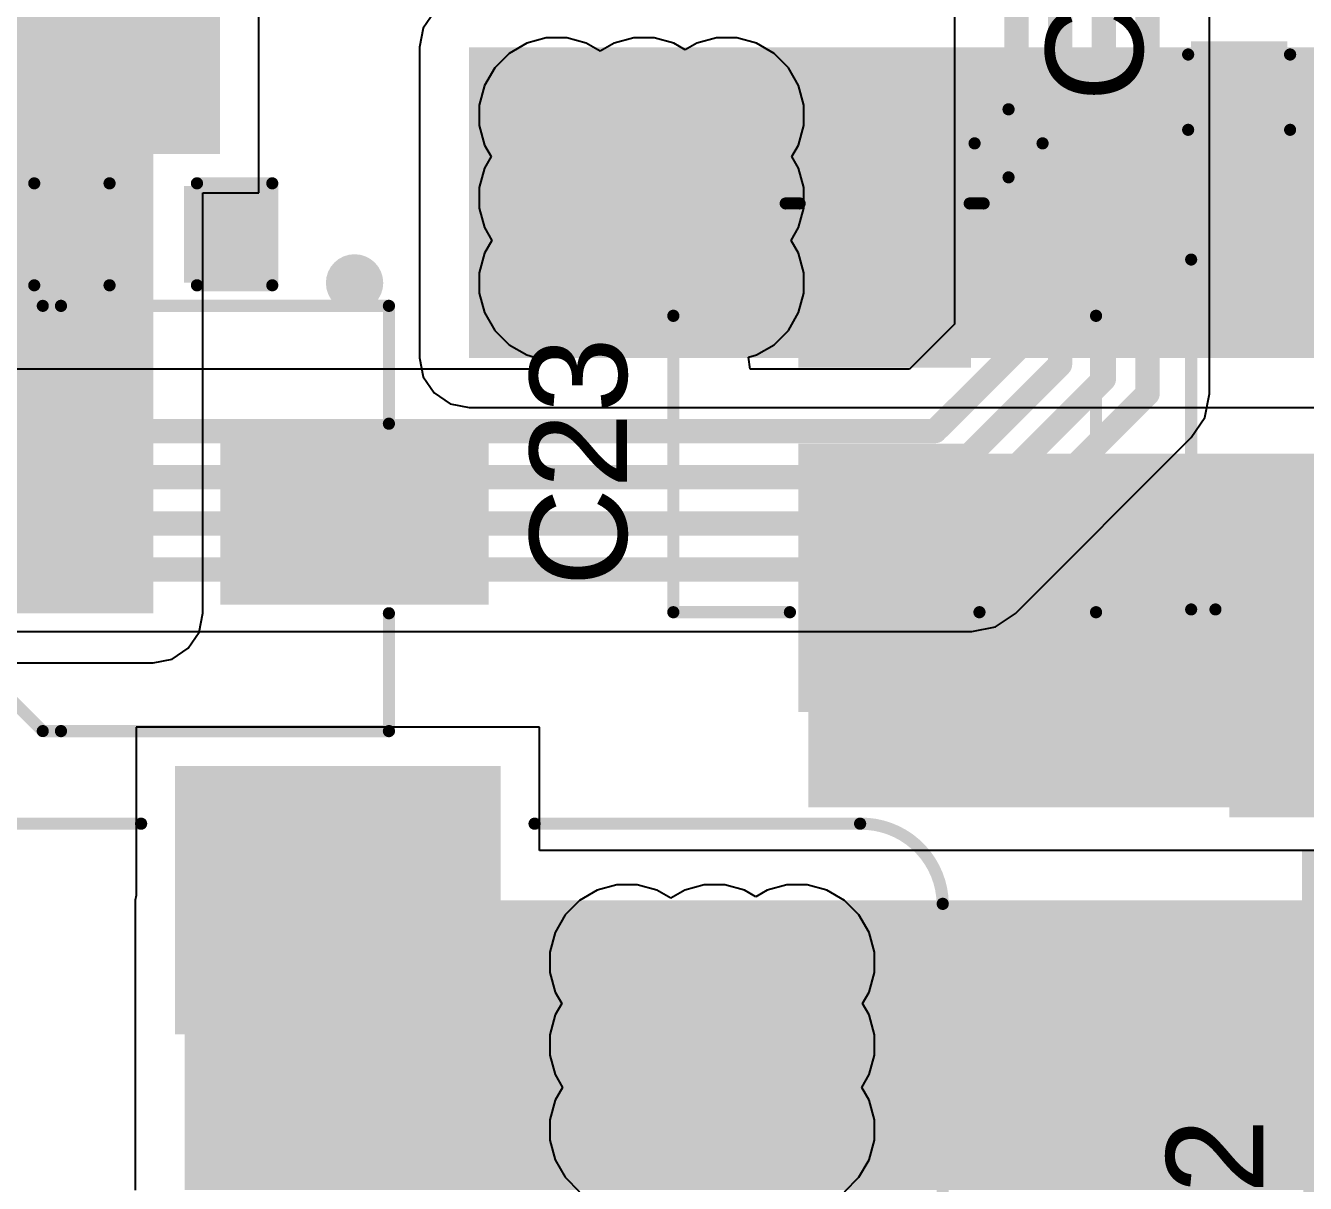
# Model space of a CAD drawing. Header units: millimetres. Extents: x -3 to 5437, y -3 to 5435.
# Drawn here: x 85.41 to 98.79, y 38.62 to 50.72 of the extents above; entities that cross this region are included whole.
import ezdxf

# ---------------------------------------------------------------- set-up
doc = ezdxf.new("R2010")
doc.units = ezdxf.units.MM
for name, color, linetype in [('BottomLayer', 5, 'Continuous'), ('BottomSolder', 6, 'Continuous'), ('TopLayer', 1, 'Continuous'), ('TopOverlay', 2, 'Continuous'), ('TopPaste', 8, 'Continuous'), ('TopSolder', 216, 'Continuous'), ('ViaHoleLayer', 16, 'Continuous')]:
    doc.layers.add(name, color=color, linetype=linetype)
doc.styles.add('Arial', font='', dxfattribs={"height": 0.2})
doc.styles.get('Arial').set_extended_font_data('Arial')

# ---------------------------------------------------------------- blocks, each defined once
blk = doc.blocks.new('SOT__223_3')
at = {"layer": 'TopLayer'}
for points in [[(-1.9, 4.05), (1.9, 4.05), (1.9, 2.05), (-1.9, 2.05)], [(-3.05, -2.05), (-1.55, -2.05), (-1.55, -4.05), (-3.05, -4.05)], [(-0.75, -2.05), (0.75, -2.05), (0.75, -4.05), (-0.75, -4.05)], [(1.55, -2.05), (3.05, -2.05), (3.05, -4.05), (1.55, -4.05)]]:
    blk.add_hatch(color=1, dxfattribs=at).paths.add_polyline_path(points)
at = {"layer": 'TopPaste'}
for points in [[(-1.9, 4.05), (1.9, 4.05), (1.9, 2.05), (-1.9, 2.05)], [(-3.05, -2.05), (-1.55, -2.05), (-1.55, -4.05), (-3.05, -4.05)], [(-0.75, -2.05), (0.75, -2.05), (0.75, -4.05), (-0.75, -4.05)], [(1.55, -2.05), (3.05, -2.05), (3.05, -4.05), (1.55, -4.05)]]:
    blk.add_hatch(color=8, dxfattribs=at).paths.add_polyline_path(points)
at = {"layer": 'TopSolder'}
for points in [[(-2.002, 4.152), (2.002, 4.152), (2.002, 1.948), (-2.002, 1.948)], [(-3.152, -1.948), (-1.448, -1.948), (-1.448, -4.152), (-3.152, -4.152)], [(-0.852, -1.948), (0.852, -1.948), (0.852, -4.152), (-0.852, -4.152)], [(1.448, -1.948), (3.152, -1.948), (3.152, -4.152), (1.448, -4.152)]]:
    blk.add_hatch(color=216, dxfattribs=at).paths.add_polyline_path(points)
at = {"layer": 'TopOverlay'}
for points, const_width in [([(3.302, 1.803), (-3.302, 1.803)], 0.127), ([(-3.302, 1.803), (-3.302, -1.829)], 0.127), ([(3.302, 1.803), (3.302, -1.829)], 0.127), ([(3.302, -1.829), (-3.302, -1.829)], 0.127), ([(-3.226, -3.073), (-3.353, -2.946)], 0.2), ([(-3.353, -2.946), (-3.353, -3.2)], 0.2), ([(-3.226, -3.073), (-3.353, -3.2)], 0.2)]:
    blk.add_lwpolyline(points, dxfattribs=dict(at, const_width=const_width))
for points, const_width in [([(-3.334, 1.803, 1), (-3.27, 1.803, 1)], 0.0635), ([(-3.334, 1.803, 1), (-3.27, 1.803, 1)], 0.0635), ([(3.27, 1.803, 1), (3.334, 1.803, 1)], 0.0635), ([(3.27, 1.803, 1), (3.334, 1.803, 1)], 0.0635), ([(-3.334, -1.829, 1), (-3.27, -1.829, 1)], 0.0635), ([(-3.334, -1.829, 1), (-3.27, -1.829, 1)], 0.0635), ([(3.27, -1.829, 1), (3.334, -1.829, 1)], 0.0635), ([(3.27, -1.829, 1), (3.334, -1.829, 1)], 0.0635), ([(-3.403, -2.946, 1), (-3.303, -2.946, 1)], 0.1), ([(-3.403, -2.946, 1), (-3.303, -2.946, 1)], 0.1), ([(-3.276, -3.073, 1), (-3.176, -3.073, 1)], 0.1), ([(-3.276, -3.073, 1), (-3.176, -3.073, 1)], 0.1), ([(-3.403, -3.2, 1), (-3.303, -3.2, 1)], 0.1), ([(-3.403, -3.2, 1), (-3.303, -3.2, 1)], 0.1)]:
    blk.add_lwpolyline(points, format="xyb", close=True, dxfattribs=dict(at, const_width=const_width))
blk = doc.blocks.new('C___0603_7')
at = {"layer": 'TopLayer'}
for points in [[(-0.381, 0.445), (-0.381, -0.445), (-1.143, -0.445), (-1.143, 0.445)], [(1.143, 0.445), (1.143, -0.445), (0.381, -0.445), (0.381, 0.445)]]:
    blk.add_hatch(color=1, dxfattribs=at).paths.add_polyline_path(points)
at = {"layer": 'TopPaste'}
for points in [[(-0.381, 0.445), (-0.381, -0.445), (-1.143, -0.445), (-1.143, 0.445)], [(1.143, 0.445), (1.143, -0.445), (0.381, -0.445), (0.381, 0.445)]]:
    blk.add_hatch(color=8, dxfattribs=at).paths.add_polyline_path(points)
at = {"layer": 'TopSolder'}
for points in [[(-0.321, 0.504), (-0.321, -0.504), (-1.203, -0.504), (-1.203, 0.504)], [(1.203, 0.504), (1.203, -0.504), (0.321, -0.504), (0.321, 0.504)]]:
    blk.add_hatch(color=216, dxfattribs=at).paths.add_polyline_path(points)
at = {"layer": 'TopOverlay', "const_width": 0.127}
for points in [[(-1.245, 0.533), (-1.245, -0.533)], [(-0.457, 0.533), (-1.245, 0.533)], [(1.245, 0.533), (0.457, 0.533)], [(1.245, 0.533), (1.245, -0.533)], [(-0.457, -0.533), (-1.245, -0.533)], [(1.245, -0.533), (0.457, -0.533)]]:
    blk.add_lwpolyline(points, dxfattribs=at)
at = {"layer": 'TopOverlay', "const_width": 0.0635}
for points in [[(-1.276, 0.533, 1), (-1.213, 0.533, 1)], [(-1.276, 0.533, 1), (-1.213, 0.533, 1)], [(-0.489, 0.533, 1), (-0.425, 0.533, 1)], [(0.425, 0.533, 1), (0.489, 0.533, 1)], [(1.213, 0.533, 1), (1.276, 0.533, 1)], [(1.213, 0.533, 1), (1.276, 0.533, 1)], [(-1.276, -0.533, 1), (-1.213, -0.533, 1)], [(-1.276, -0.533, 1), (-1.213, -0.533, 1)], [(-0.489, -0.533, 1), (-0.425, -0.533, 1)], [(0.425, -0.533, 1), (0.489, -0.533, 1)], [(1.213, -0.533, 1), (1.276, -0.533, 1)], [(1.213, -0.533, 1), (1.276, -0.533, 1)]]:
    blk.add_lwpolyline(points, format="xyb", close=True, dxfattribs=at)
blk = doc.blocks.new('RVT1E100M0405__8')
at = {"layer": 'TopLayer'}
for points in [[(-3.1, 0.8), (-0.5, 0.8), (-0.5, -0.8), (-3.1, -0.8)], [(0.5, 0.8), (3.1, 0.8), (3.1, -0.8), (0.5, -0.8)]]:
    blk.add_hatch(color=1, dxfattribs=at).paths.add_polyline_path(points)
at = {"layer": 'TopPaste'}
for points in [[(-3.1, 0.8), (-0.5, 0.8), (-0.5, -0.8), (-3.1, -0.8)], [(0.5, 0.8), (3.1, 0.8), (3.1, -0.8), (0.5, -0.8)]]:
    blk.add_hatch(color=8, dxfattribs=at).paths.add_polyline_path(points)
at = {"layer": 'TopSolder'}
for points in [[(-3.202, 0.902), (-0.398, 0.902), (-0.398, -0.902), (-3.202, -0.902)], [(0.398, 0.902), (3.202, 0.902), (3.202, -0.902), (0.398, -0.902)]]:
    blk.add_hatch(color=216, dxfattribs=at).paths.add_polyline_path(points)
at = {"layer": 'TopOverlay', "const_width": 0.127}
for points in [[(-2.159, 1.524), (-1.46, 2.223)], [(-1.46, 2.223), (-1.27, 2.223)], [(-1.27, 2.223), (2.159, 2.223)], [(2.159, 0.991), (2.159, 2.223)], [(-2.743, 0.94), (-2.743, 1.651)], [(-2.159, 1.524), (-2.159, 0.965)], [(-3.099, 1.295), (-2.388, 1.295)], [(-2.159, -1.524), (-2.159, -0.965)], [(2.159, -2.223), (2.159, -0.991)], [(-2.159, -1.524), (-1.46, -2.223)], [(-1.46, -2.223), (-1.27, -2.223)], [(-1.27, -2.223), (2.159, -2.223)]]:
    blk.add_lwpolyline(points, dxfattribs=at)
at = {"layer": 'TopOverlay', "const_width": 0.0635}
for points in [[(-1.492, 2.223, 1), (-1.429, 2.223, 1)], [(-1.492, 2.223, 1), (-1.429, 2.223, 1)], [(-1.302, 2.223, 1), (-1.238, 2.223, 1)], [(-1.302, 2.223, 1), (-1.238, 2.223, 1)], [(2.127, 2.223, 1), (2.191, 2.223, 1)], [(2.127, 2.223, 1), (2.191, 2.223, 1)], [(-2.775, 1.651, 1), (-2.711, 1.651, 1)], [(-2.191, 1.524, 1), (-2.127, 1.524, 1)], [(-2.191, 1.524, 1), (-2.127, 1.524, 1)], [(-3.131, 1.295, 1), (-3.067, 1.295, 1)], [(-2.419, 1.295, 1), (-2.356, 1.295, 1)], [(-2.775, 0.94, 1), (-2.711, 0.94, 1)], [(-2.191, 0.965, 1), (-2.127, 0.965, 1)], [(2.127, 0.991, 1), (2.191, 0.991, 1)], [(-2.191, -0.965, 1), (-2.127, -0.965, 1)], [(2.127, -0.991, 1), (2.191, -0.991, 1)], [(-2.191, -1.524, 1), (-2.127, -1.524, 1)], [(-2.191, -1.524, 1), (-2.127, -1.524, 1)], [(-1.492, -2.223, 1), (-1.429, -2.223, 1)], [(-1.492, -2.223, 1), (-1.429, -2.223, 1)], [(-1.302, -2.223, 1), (-1.238, -2.223, 1)], [(-1.302, -2.223, 1), (-1.238, -2.223, 1)], [(2.127, -2.223, 1), (2.191, -2.223, 1)], [(2.127, -2.223, 1), (2.191, -2.223, 1)]]:
    blk.add_lwpolyline(points, format="xyb", close=True, dxfattribs=at)
blk = doc.blocks.new('SOT_223_365')
at = {"layer": 'TopLayer'}
for points in [[(-1.625, 3.975), (1.625, 3.975), (1.625, 1.825), (-1.625, 1.825)], [(-2.775, -1.825), (-1.825, -1.825), (-1.825, -3.975), (-2.775, -3.975)], [(-0.475, -1.825), (0.475, -1.825), (0.475, -3.975), (-0.475, -3.975)], [(1.825, -1.825), (2.775, -1.825), (2.775, -3.975), (1.825, -3.975)]]:
    blk.add_hatch(color=1, dxfattribs=at).paths.add_polyline_path(points)
at = {"layer": 'TopPaste'}
for points in [[(-1.625, 3.975), (1.625, 3.975), (1.625, 1.825), (-1.625, 1.825)], [(-2.775, -1.825), (-1.825, -1.825), (-1.825, -3.975), (-2.775, -3.975)], [(-0.475, -1.825), (0.475, -1.825), (0.475, -3.975), (-0.475, -3.975)], [(1.825, -1.825), (2.775, -1.825), (2.775, -3.975), (1.825, -3.975)]]:
    blk.add_hatch(color=8, dxfattribs=at).paths.add_polyline_path(points)
at = {"layer": 'TopSolder'}
for points in [[(-1.727, 4.077), (1.727, 4.077), (1.727, 1.723), (-1.727, 1.723)], [(-2.877, -1.723), (-1.723, -1.723), (-1.723, -4.077), (-2.877, -4.077)], [(-0.577, -1.723), (0.577, -1.723), (0.577, -4.077), (-0.577, -4.077)], [(1.723, -1.723), (2.877, -1.723), (2.877, -4.077), (1.723, -4.077)]]:
    blk.add_hatch(color=216, dxfattribs=at).paths.add_polyline_path(points)
at = {"layer": 'TopOverlay', "const_width": 0.127}
for points in [[(-3.277, 1.753), (-1.854, 1.753)], [(-3.277, -1.905), (-3.277, 1.753)], [(1.854, 1.753), (3.302, 1.753)], [(3.302, -1.905), (3.302, 1.753)], [(-3.277, -1.905), (-3.023, -1.905)], [(-1.676, -1.905), (-0.737, -1.905)], [(0.61, -1.93), (1.575, -1.93)], [(2.921, -1.905), (3.302, -1.905)]]:
    blk.add_lwpolyline(points, dxfattribs=at)
at = {"layer": 'TopOverlay'}
for points, const_width in [([(-3.308, 1.753, 1), (-3.245, 1.753, 1)], 0.0635), ([(-3.308, 1.753, 1), (-3.245, 1.753, 1)], 0.0635), ([(-1.886, 1.753, 1), (-1.822, 1.753, 1)], 0.0635), ([(1.822, 1.753, 1), (1.886, 1.753, 1)], 0.0635), ([(3.27, 1.753, 1), (3.334, 1.753, 1)], 0.0635), ([(3.27, 1.753, 1), (3.334, 1.753, 1)], 0.0635), ([(-3.308, -1.905, 1), (-3.245, -1.905, 1)], 0.0635), ([(-3.308, -1.905, 1), (-3.245, -1.905, 1)], 0.0635), ([(-3.054, -1.905, 1), (-2.991, -1.905, 1)], 0.0635), ([(-1.708, -1.905, 1), (-1.645, -1.905, 1)], 0.0635), ([(-0.768, -1.905, 1), (-0.705, -1.905, 1)], 0.0635), ([(0.578, -1.93, 1), (0.641, -1.93, 1)], 0.0635), ([(1.543, -1.93, 1), (1.607, -1.93, 1)], 0.0635), ([(2.889, -1.905, 1), (2.953, -1.905, 1)], 0.0635), ([(3.27, -1.905, 1), (3.334, -1.905, 1)], 0.0635), ([(3.27, -1.905, 1), (3.334, -1.905, 1)], 0.0635), ([(-3.101, -2.819, 1), (-3.604, -2.819, 1)], 0.4), ([(-3.704, -2.819, 1), (-3.504, -2.819, 1)], 0.2), ([(-3.201, -2.819, 1), (-3.001, -2.819, 1)], 0.2)]:
    blk.add_lwpolyline(points, format="xyb", close=True, dxfattribs=dict(at, const_width=const_width))
blk = doc.blocks.new('SLF12575T_221M1R3_PF_370')
at = {"layer": 'TopLayer'}
for points in [[(-6.85, 1.6), (-4.25, 1.6), (-4.25, -1.6), (-6.85, -1.6)], [(4.25, 1.6), (6.85, 1.6), (6.85, -1.6), (4.25, -1.6)]]:
    blk.add_hatch(color=1, dxfattribs=at).paths.add_polyline_path(points)
at = {"layer": 'TopPaste'}
for points in [[(-6.85, 1.6), (-4.25, 1.6), (-4.25, -1.6), (-6.85, -1.6)], [(4.25, 1.6), (6.85, 1.6), (6.85, -1.6), (4.25, -1.6)]]:
    blk.add_hatch(color=8, dxfattribs=at).paths.add_polyline_path(points)
at = {"layer": 'TopSolder'}
for points in [[(-6.952, 1.702), (-4.148, 1.702), (-4.148, -1.702), (-6.952, -1.702)], [(4.148, 1.702), (6.952, 1.702), (6.952, -1.702), (4.148, -1.702)]]:
    blk.add_hatch(color=216, dxfattribs=at).paths.add_polyline_path(points)
at = {"layer": 'TopOverlay', "const_width": 0.127}
for points in [[(-4.775, 6.325), (-4.775, 4.826)], [(-4.775, 6.325), (5.512, 6.325)], [(6.35, 5.461), (6.35, 2.057)], [(-6.299, 4.826), (-6.299, 2.057)], [(-6.299, 4.826), (-4.775, 4.826)], [(-6.35, -2.057), (-6.35, -5.461)], [(6.35, -2.057), (6.35, -5.461)], [(-5.512, -6.325), (5.512, -6.325)]]:
    blk.add_lwpolyline(points, dxfattribs=at)
at = {"layer": 'TopOverlay'}
for points, const_width in [([(-4.807, 6.325, 1), (-4.743, 6.325, 1)], 0.0635), ([(-4.807, 6.325, 1), (-4.743, 6.325, 1)], 0.0635), ([(5.48, 6.325, 1), (5.544, 6.325, 1)], 0.0635), ([(5.48, 6.325, 1), (5.544, 6.325, 1)], 0.0635), ([(6.318, 5.461, 1), (6.382, 5.461, 1)], 0.0635), ([(6.318, 5.461, 1), (6.382, 5.461, 1)], 0.0635), ([(-6.331, 4.826, 1), (-6.267, 4.826, 1)], 0.0635), ([(-6.331, 4.826, 1), (-6.267, 4.826, 1)], 0.0635), ([(-4.807, 4.826, 1), (-4.743, 4.826, 1)], 0.0635), ([(-4.807, 4.826, 1), (-4.743, 4.826, 1)], 0.0635), ([(-6.331, 2.057, 1), (-6.267, 2.057, 1)], 0.0635), ([(6.318, 2.057, 1), (6.382, 2.057, 1)], 0.0635), ([(-7.056, 1.549, 1), (-7.475, 1.549, 1)], 0.254), ([(-7.539, 1.549, 1), (-7.412, 1.549, 1)], 0.127), ([(-7.12, 1.549, 1), (-6.993, 1.549, 1)], 0.127), ([(-6.382, -2.057, 1), (-6.318, -2.057, 1)], 0.0635), ([(6.318, -2.057, 1), (6.382, -2.057, 1)], 0.0635), ([(-6.382, -5.461, 1), (-6.318, -5.461, 1)], 0.0635), ([(-6.382, -5.461, 1), (-6.318, -5.461, 1)], 0.0635), ([(6.318, -5.461, 1), (6.382, -5.461, 1)], 0.0635), ([(6.318, -5.461, 1), (6.382, -5.461, 1)], 0.0635), ([(-5.544, -6.325, 1), (-5.48, -6.325, 1)], 0.0635), ([(-5.544, -6.325, 1), (-5.48, -6.325, 1)], 0.0635), ([(5.48, -6.325, 1), (5.544, -6.325, 1)], 0.0635), ([(5.48, -6.325, 1), (5.544, -6.325, 1)], 0.0635)]:
    blk.add_lwpolyline(points, format="xyb", close=True, dxfattribs=dict(at, const_width=const_width))
at = {"layer": 'TopOverlay', "const_width": 0.127}
for points in [[(5.512, 6.325, -0.414214), (6.35, 5.461)], [(-5.512, -6.325, -0.414214), (-6.35, -5.461)], [(6.35, -5.461, -0.414214), (5.512, -6.325)]]:
    blk.add_lwpolyline(points, format="xyb", dxfattribs=at)
blk = doc.blocks.new('SMA_371')
at = {"layer": 'TopLayer'}
for points in [[(-3, 1), (-1, 1), (-1, -1), (-3, -1)], [(1, 1), (3, 1), (3, -1), (1, -1)]]:
    blk.add_hatch(color=1, dxfattribs=at).paths.add_polyline_path(points)
at = {"layer": 'TopOverlay'}
for points in [[(-4.242, -1.549), (-3.075, -1.549), (-3.075, 1.55), (-4.242, 1.55)], [(-3.097, 1.041), (-2.393, 1.041), (-2.393, 1.549), (-3.097, 1.549)], [(-3.096, -1.549), (-2.392, -1.549), (-2.392, -1.067), (-3.096, -1.067)]]:
    blk.add_hatch(color=2, dxfattribs=at).paths.add_polyline_path(points)
at = {"layer": 'TopPaste'}
for points in [[(-3, 1), (-1, 1), (-1, -1), (-3, -1)], [(1, 1), (3, 1), (3, -1), (1, -1)]]:
    blk.add_hatch(color=8, dxfattribs=at).paths.add_polyline_path(points)
at = {"layer": 'TopSolder'}
for points in [[(-3.102, 1.102), (-0.898, 1.102), (-0.898, -1.102), (-3.102, -1.102)], [(0.898, 1.102), (3.102, 1.102), (3.102, -1.102), (0.898, -1.102)]]:
    blk.add_hatch(color=216, dxfattribs=at).paths.add_polyline_path(points)
at = {"layer": 'TopOverlay', "const_width": 0.254}
for points in [[(2.083, 1.408), (-2.393, 1.408)], [(2.061, 1.219), (2.061, 1.408)], [(2.061, -1.408), (2.061, -1.219)], [(2.057, -1.408), (-2.393, -1.408)]]:
    blk.add_lwpolyline(points, dxfattribs=at)
at = {"layer": 'TopOverlay', "const_width": 0.127}
for points in [[(-2.456, 1.408, 1), (-2.329, 1.408, 1)], [(1.998, 1.408, 1), (2.125, 1.408, 1)], [(2.019, 1.408, 1), (2.146, 1.408, 1)], [(1.998, 1.219, 1), (2.125, 1.219, 1)], [(1.998, -1.219, 1), (2.125, -1.219, 1)], [(-2.456, -1.408, 1), (-2.329, -1.408, 1)], [(1.994, -1.408, 1), (2.121, -1.408, 1)], [(1.998, -1.408, 1), (2.125, -1.408, 1)]]:
    blk.add_lwpolyline(points, format="xyb", close=True, dxfattribs=at)
blk = doc.blocks.new('C__0603_373')
at = {"layer": 'TopLayer'}
for points in [[(-0.381, 0.445), (-0.381, -0.445), (-1.143, -0.445), (-1.143, 0.445)], [(1.143, 0.445), (1.143, -0.445), (0.381, -0.445), (0.381, 0.445)]]:
    blk.add_hatch(color=1, dxfattribs=at).paths.add_polyline_path(points)
at = {"layer": 'TopPaste'}
for points in [[(-0.381, 0.445), (-0.381, -0.445), (-1.143, -0.445), (-1.143, 0.445)], [(1.143, 0.445), (1.143, -0.445), (0.381, -0.445), (0.381, 0.445)]]:
    blk.add_hatch(color=8, dxfattribs=at).paths.add_polyline_path(points)
at = {"layer": 'TopSolder'}
for points in [[(-0.321, 0.504), (-0.321, -0.504), (-1.203, -0.504), (-1.203, 0.504)], [(1.203, 0.504), (1.203, -0.504), (0.321, -0.504), (0.321, 0.504)]]:
    blk.add_hatch(color=216, dxfattribs=at).paths.add_polyline_path(points)
at = {"layer": 'TopOverlay', "const_width": 0.127}
for points in [[(-1.245, 0.533), (-1.245, -0.533)], [(-1.245, 0.533), (-0.457, 0.533)], [(0.457, 0.533), (1.245, 0.533)], [(1.245, 0.533), (1.245, -0.533)], [(-1.245, -0.533), (-0.457, -0.533)], [(0.457, -0.533), (1.245, -0.533)]]:
    blk.add_lwpolyline(points, dxfattribs=at)
at = {"layer": 'TopOverlay', "const_width": 0.0635}
for points in [[(-1.276, 0.533, 1), (-1.213, 0.533, 1)], [(-1.276, 0.533, 1), (-1.213, 0.533, 1)], [(-0.489, 0.533, 1), (-0.425, 0.533, 1)], [(0.425, 0.533, 1), (0.489, 0.533, 1)], [(1.213, 0.533, 1), (1.276, 0.533, 1)], [(1.213, 0.533, 1), (1.276, 0.533, 1)], [(-1.276, -0.533, 1), (-1.213, -0.533, 1)], [(-1.276, -0.533, 1), (-1.213, -0.533, 1)], [(-0.489, -0.533, 1), (-0.425, -0.533, 1)], [(0.425, -0.533, 1), (0.489, -0.533, 1)], [(1.213, -0.533, 1), (1.276, -0.533, 1)], [(1.213, -0.533, 1), (1.276, -0.533, 1)]]:
    blk.add_lwpolyline(points, format="xyb", close=True, dxfattribs=at)
blk = doc.blocks.new('RVT1E100M0405__374')
at = {"layer": 'TopLayer'}
for points in [[(-3.1, 0.8), (-0.5, 0.8), (-0.5, -0.8), (-3.1, -0.8)], [(0.5, 0.8), (3.1, 0.8), (3.1, -0.8), (0.5, -0.8)]]:
    blk.add_hatch(color=1, dxfattribs=at).paths.add_polyline_path(points)
at = {"layer": 'TopPaste'}
for points in [[(-3.1, 0.8), (-0.5, 0.8), (-0.5, -0.8), (-3.1, -0.8)], [(0.5, 0.8), (3.1, 0.8), (3.1, -0.8), (0.5, -0.8)]]:
    blk.add_hatch(color=8, dxfattribs=at).paths.add_polyline_path(points)
at = {"layer": 'TopSolder'}
for points in [[(-3.202, 0.902), (-0.398, 0.902), (-0.398, -0.902), (-3.202, -0.902)], [(0.398, 0.902), (3.202, 0.902), (3.202, -0.902), (0.398, -0.902)]]:
    blk.add_hatch(color=216, dxfattribs=at).paths.add_polyline_path(points)
at = {"layer": 'TopOverlay', "const_width": 0.127}
for points in [[(-2.115, 1.035), (-0.94, 2.21)], [(2.159, 2.21), (-0.94, 2.21)], [(2.159, 0.991), (2.159, 2.21)], [(-2.743, 0.94), (-2.743, 1.651)], [(-2.388, 1.295), (-3.099, 1.295)], [(-2.115, 0.889), (-2.115, 1.035)], [(-2.115, -1.035), (-2.115, -0.889)], [(2.159, -2.21), (2.159, -0.991)], [(-0.94, -2.21), (-2.115, -1.035)], [(2.159, -2.21), (-0.94, -2.21)]]:
    blk.add_lwpolyline(points, dxfattribs=at)
at = {"layer": 'TopOverlay', "const_width": 0.0635}
for points in [[(-0.972, 2.21, 1), (-0.908, 2.21, 1)], [(-0.972, 2.21, 1), (-0.908, 2.21, 1)], [(2.127, 2.21, 1), (2.191, 2.21, 1)], [(2.127, 2.21, 1), (2.191, 2.21, 1)], [(-2.775, 1.651, 1), (-2.711, 1.651, 1)], [(-3.131, 1.295, 1), (-3.067, 1.295, 1)], [(-2.419, 1.295, 1), (-2.356, 1.295, 1)], [(-2.146, 1.035, 1), (-2.083, 1.035, 1)], [(-2.146, 1.035, 1), (-2.083, 1.035, 1)], [(-2.775, 0.94, 1), (-2.711, 0.94, 1)], [(-2.146, 0.889, 1), (-2.083, 0.889, 1)], [(2.127, 0.991, 1), (2.191, 0.991, 1)], [(-2.146, -0.889, 1), (-2.083, -0.889, 1)], [(2.127, -0.991, 1), (2.191, -0.991, 1)], [(-2.146, -1.035, 1), (-2.083, -1.035, 1)], [(-2.146, -1.035, 1), (-2.083, -1.035, 1)], [(-0.972, -2.21, 1), (-0.908, -2.21, 1)], [(-0.972, -2.21, 1), (-0.908, -2.21, 1)], [(2.127, -2.21, 1), (2.191, -2.21, 1)], [(2.127, -2.21, 1), (2.191, -2.21, 1)]]:
    blk.add_lwpolyline(points, format="xyb", close=True, dxfattribs=at)

msp = doc.modelspace()

# ---------------------------------------------------------------- hatches: boundary and pattern name
at = {"layer": 'BottomLayer'}
h = msp.add_hatch(color=5, dxfattribs=at)
edge = h.paths.add_edge_path()
edge.add_arc((90.957, 49.784), 0.3, 0, 360)
h = msp.add_hatch(color=5, dxfattribs=at)
edge = h.paths.add_edge_path()
edge.add_arc((91.872, 49.784), 0.3, 0, 360)
h = msp.add_hatch(color=5, dxfattribs=at)
edge = h.paths.add_edge_path()
edge.add_arc((92.735, 49.784), 0.3, 0, 360)
h = msp.add_hatch(color=5, dxfattribs=at)
edge = h.paths.add_edge_path()
edge.add_arc((90.957, 48.92), 0.3, 0, 360)
h = msp.add_hatch(color=5, dxfattribs=at)
edge = h.paths.add_edge_path()
edge.add_arc((91.872, 48.92), 0.3, 0, 360)
h = msp.add_hatch(color=5, dxfattribs=at)
edge = h.paths.add_edge_path()
edge.add_arc((92.735, 48.92), 0.3, 0, 360)
h = msp.add_hatch(color=5, dxfattribs=at)
edge = h.paths.add_edge_path()
edge.add_arc((88.846, 48.031), 0.3, 0, 360)
h = msp.add_hatch(color=5, dxfattribs=at)
edge = h.paths.add_edge_path()
edge.add_arc((90.957, 48.031), 0.3, 0, 360)
h = msp.add_hatch(color=5, dxfattribs=at)
edge = h.paths.add_edge_path()
edge.add_arc((91.872, 48.031), 0.3, 0, 360)
h = msp.add_hatch(color=5, dxfattribs=at)
edge = h.paths.add_edge_path()
edge.add_arc((92.735, 48.031), 0.3, 0, 360)
h = msp.add_hatch(color=5, dxfattribs=at)
edge = h.paths.add_edge_path()
edge.add_arc((95.748, 43.779), 0.3, 0, 360)
h = msp.add_hatch(color=5, dxfattribs=at)
edge = h.paths.add_edge_path()
edge.add_arc((96.599, 43.779), 0.3, 0, 360)
h = msp.add_hatch(color=5, dxfattribs=at)
edge = h.paths.add_edge_path()
edge.add_arc((95.748, 42.94), 0.3, 0, 360)
h = msp.add_hatch(color=5, dxfattribs=at)
edge = h.paths.add_edge_path()
edge.add_arc((96.599, 42.94), 0.3, 0, 360)
h = msp.add_hatch(color=5, dxfattribs=at)
edge = h.paths.add_edge_path()
edge.add_arc((91.695, 40.928), 0.3, 0, 360)
h = msp.add_hatch(color=5, dxfattribs=at)
edge = h.paths.add_edge_path()
edge.add_arc((92.61, 40.928), 0.3, 0, 360)
h = msp.add_hatch(color=5, dxfattribs=at)
edge = h.paths.add_edge_path()
edge.add_arc((93.473, 40.928), 0.3, 0, 360)
h = msp.add_hatch(color=5, dxfattribs=at)
edge = h.paths.add_edge_path()
edge.add_arc((91.695, 40.065), 0.3, 0, 360)
h = msp.add_hatch(color=5, dxfattribs=at)
edge = h.paths.add_edge_path()
edge.add_arc((92.61, 40.065), 0.3, 0, 360)
h = msp.add_hatch(color=5, dxfattribs=at)
edge = h.paths.add_edge_path()
edge.add_arc((93.473, 40.065), 0.3, 0, 360)
h = msp.add_hatch(color=5, dxfattribs=at)
edge = h.paths.add_edge_path()
edge.add_arc((91.695, 39.176), 0.3, 0, 360)
h = msp.add_hatch(color=5, dxfattribs=at)
edge = h.paths.add_edge_path()
edge.add_arc((92.61, 39.176), 0.3, 0, 360)
h = msp.add_hatch(color=5, dxfattribs=at)
edge = h.paths.add_edge_path()
edge.add_arc((93.473, 39.176), 0.3, 0, 360)
at = {"layer": 'BottomSolder'}
h = msp.add_hatch(color=6, dxfattribs=at)
edge = h.paths.add_edge_path()
edge.add_arc((88.846, 48.031), 0.15, 0, 360)
h = msp.add_hatch(color=6, dxfattribs=at)
edge = h.paths.add_edge_path()
edge.add_arc((95.748, 43.779), 0.15, 0, 360)
h = msp.add_hatch(color=6, dxfattribs=at)
edge = h.paths.add_edge_path()
edge.add_arc((96.599, 43.779), 0.15, 0, 360)
h = msp.add_hatch(color=6, dxfattribs=at)
edge = h.paths.add_edge_path()
edge.add_arc((95.748, 42.94), 0.15, 0, 360)
h = msp.add_hatch(color=6, dxfattribs=at)
edge = h.paths.add_edge_path()
edge.add_arc((96.599, 42.94), 0.15, 0, 360)
at = {"layer": 'TopLayer'}
for points in [[(84.396, 59.995), (84.396, 44.577), (86.442, 44.577), (86.442, 59.995)], [(83.538, 51.481), (83.538, 44.577), (86.741, 44.577), (86.741, 51.481)], [(90.043, 47.247), (102.495, 47.247), (102.495, 50.495), (90.043, 50.495)], [(93.589, 42.547), (99.045, 42.547), (99.045, 46.247), (93.589, 46.247)], [(87.071, 38.547), (105.516, 38.547), (105.516, 41.577), (87.071, 41.577)]]:
    msp.add_hatch(color=1, dxfattribs=at).paths.add_polyline_path(points)
h = msp.add_hatch(color=1, dxfattribs=at)
edge = h.paths.add_edge_path()
edge.add_arc((90.957, 49.784), 0.3, 0, 360)
h = msp.add_hatch(color=1, dxfattribs=at)
edge = h.paths.add_edge_path()
edge.add_arc((91.872, 49.784), 0.3, 0, 360)
h = msp.add_hatch(color=1, dxfattribs=at)
edge = h.paths.add_edge_path()
edge.add_arc((92.735, 49.784), 0.3, 0, 360)
h = msp.add_hatch(color=1, dxfattribs=at)
edge = h.paths.add_edge_path()
edge.add_arc((90.957, 48.92), 0.3, 0, 360)
h = msp.add_hatch(color=1, dxfattribs=at)
edge = h.paths.add_edge_path()
edge.add_arc((91.872, 48.92), 0.3, 0, 360)
h = msp.add_hatch(color=1, dxfattribs=at)
edge = h.paths.add_edge_path()
edge.add_arc((92.735, 48.92), 0.3, 0, 360)
h = msp.add_hatch(color=1, dxfattribs=at)
edge = h.paths.add_edge_path()
edge.add_arc((88.846, 48.031), 0.3, 0, 360)
h = msp.add_hatch(color=1, dxfattribs=at)
edge = h.paths.add_edge_path()
edge.add_arc((90.957, 48.031), 0.3, 0, 360)
h = msp.add_hatch(color=1, dxfattribs=at)
edge = h.paths.add_edge_path()
edge.add_arc((91.872, 48.031), 0.3, 0, 360)
h = msp.add_hatch(color=1, dxfattribs=at)
edge = h.paths.add_edge_path()
edge.add_arc((92.735, 48.031), 0.3, 0, 360)
h = msp.add_hatch(color=1, dxfattribs=at)
edge = h.paths.add_edge_path()
edge.add_arc((95.748, 43.779), 0.3, 0, 360)
h = msp.add_hatch(color=1, dxfattribs=at)
edge = h.paths.add_edge_path()
edge.add_arc((96.599, 43.779), 0.3, 0, 360)
h = msp.add_hatch(color=1, dxfattribs=at)
edge = h.paths.add_edge_path()
edge.add_arc((95.748, 42.94), 0.3, 0, 360)
h = msp.add_hatch(color=1, dxfattribs=at)
edge = h.paths.add_edge_path()
edge.add_arc((96.599, 42.94), 0.3, 0, 360)
h = msp.add_hatch(color=1, dxfattribs=at)
edge = h.paths.add_edge_path()
edge.add_arc((91.695, 40.928), 0.3, 0, 360)
h = msp.add_hatch(color=1, dxfattribs=at)
edge = h.paths.add_edge_path()
edge.add_arc((92.61, 40.928), 0.3, 0, 360)
h = msp.add_hatch(color=1, dxfattribs=at)
edge = h.paths.add_edge_path()
edge.add_arc((93.473, 40.928), 0.3, 0, 360)
h = msp.add_hatch(color=1, dxfattribs=at)
edge = h.paths.add_edge_path()
edge.add_arc((91.695, 40.065), 0.3, 0, 360)
h = msp.add_hatch(color=1, dxfattribs=at)
edge = h.paths.add_edge_path()
edge.add_arc((92.61, 40.065), 0.3, 0, 360)
h = msp.add_hatch(color=1, dxfattribs=at)
edge = h.paths.add_edge_path()
edge.add_arc((93.473, 40.065), 0.3, 0, 360)
h = msp.add_hatch(color=1, dxfattribs=at)
edge = h.paths.add_edge_path()
edge.add_arc((91.695, 39.176), 0.3, 0, 360)
h = msp.add_hatch(color=1, dxfattribs=at)
edge = h.paths.add_edge_path()
edge.add_arc((92.61, 39.176), 0.3, 0, 360)
h = msp.add_hatch(color=1, dxfattribs=at)
edge = h.paths.add_edge_path()
edge.add_arc((93.473, 39.176), 0.3, 0, 360)
at = {"layer": 'TopSolder'}
h = msp.add_hatch(color=216, dxfattribs=at)
edge = h.paths.add_edge_path()
edge.add_arc((88.846, 48.031), 0.15, 0, 360)
h = msp.add_hatch(color=216, dxfattribs=at)
edge = h.paths.add_edge_path()
edge.add_arc((95.748, 43.779), 0.15, 0, 360)
h = msp.add_hatch(color=216, dxfattribs=at)
edge = h.paths.add_edge_path()
edge.add_arc((96.599, 43.779), 0.15, 0, 360)
h = msp.add_hatch(color=216, dxfattribs=at)
edge = h.paths.add_edge_path()
edge.add_arc((95.748, 42.94), 0.15, 0, 360)
h = msp.add_hatch(color=216, dxfattribs=at)
edge = h.paths.add_edge_path()
edge.add_arc((96.599, 42.94), 0.15, 0, 360)
at = {"layer": 'ViaHoleLayer'}
h = msp.add_hatch(color=16, dxfattribs=at)
edge = h.paths.add_edge_path()
edge.add_arc((90.957, 49.784), 0.15, 0, 360)
h = msp.add_hatch(color=16, dxfattribs=at)
edge = h.paths.add_edge_path()
edge.add_arc((91.872, 49.784), 0.15, 0, 360)
h = msp.add_hatch(color=16, dxfattribs=at)
edge = h.paths.add_edge_path()
edge.add_arc((92.735, 49.784), 0.15, 0, 360)
h = msp.add_hatch(color=16, dxfattribs=at)
edge = h.paths.add_edge_path()
edge.add_arc((90.957, 48.92), 0.15, 0, 360)
h = msp.add_hatch(color=16, dxfattribs=at)
edge = h.paths.add_edge_path()
edge.add_arc((91.872, 48.92), 0.15, 0, 360)
h = msp.add_hatch(color=16, dxfattribs=at)
edge = h.paths.add_edge_path()
edge.add_arc((92.735, 48.92), 0.15, 0, 360)
h = msp.add_hatch(color=16, dxfattribs=at)
edge = h.paths.add_edge_path()
edge.add_arc((88.846, 48.031), 0.15, 0, 360)
h = msp.add_hatch(color=16, dxfattribs=at)
edge = h.paths.add_edge_path()
edge.add_arc((90.957, 48.031), 0.15, 0, 360)
h = msp.add_hatch(color=16, dxfattribs=at)
edge = h.paths.add_edge_path()
edge.add_arc((91.872, 48.031), 0.15, 0, 360)
h = msp.add_hatch(color=16, dxfattribs=at)
edge = h.paths.add_edge_path()
edge.add_arc((92.735, 48.031), 0.15, 0, 360)
h = msp.add_hatch(color=16, dxfattribs=at)
edge = h.paths.add_edge_path()
edge.add_arc((95.748, 43.779), 0.15, 0, 360)
h = msp.add_hatch(color=16, dxfattribs=at)
edge = h.paths.add_edge_path()
edge.add_arc((96.599, 43.779), 0.15, 0, 360)
h = msp.add_hatch(color=16, dxfattribs=at)
edge = h.paths.add_edge_path()
edge.add_arc((95.748, 42.94), 0.15, 0, 360)
h = msp.add_hatch(color=16, dxfattribs=at)
edge = h.paths.add_edge_path()
edge.add_arc((96.599, 42.94), 0.15, 0, 360)
h = msp.add_hatch(color=16, dxfattribs=at)
edge = h.paths.add_edge_path()
edge.add_arc((91.695, 40.928), 0.15, 0, 360)
h = msp.add_hatch(color=16, dxfattribs=at)
edge = h.paths.add_edge_path()
edge.add_arc((92.61, 40.928), 0.15, 0, 360)
h = msp.add_hatch(color=16, dxfattribs=at)
edge = h.paths.add_edge_path()
edge.add_arc((93.473, 40.928), 0.15, 0, 360)
h = msp.add_hatch(color=16, dxfattribs=at)
edge = h.paths.add_edge_path()
edge.add_arc((91.695, 40.065), 0.15, 0, 360)
h = msp.add_hatch(color=16, dxfattribs=at)
edge = h.paths.add_edge_path()
edge.add_arc((92.61, 40.065), 0.15, 0, 360)
h = msp.add_hatch(color=16, dxfattribs=at)
edge = h.paths.add_edge_path()
edge.add_arc((93.473, 40.065), 0.15, 0, 360)
h = msp.add_hatch(color=16, dxfattribs=at)
edge = h.paths.add_edge_path()
edge.add_arc((91.695, 39.176), 0.15, 0, 360)
h = msp.add_hatch(color=16, dxfattribs=at)
edge = h.paths.add_edge_path()
edge.add_arc((92.61, 39.176), 0.15, 0, 360)
h = msp.add_hatch(color=16, dxfattribs=at)
edge = h.paths.add_edge_path()
edge.add_arc((93.473, 39.176), 0.15, 0, 360)

# ---------------------------------------------------------------- linework, layer by layer
at = {"layer": 'BottomLayer'}
for p, q in [((97.785, 46.871), (97.785, 54.047)), ((95.118, 53.699), (95.118, 47.6)), ((90.851, 50.592), (90.646, 50.537)), ((91.064, 50.592), (90.851, 50.592)), ((91.269, 50.537), (91.064, 50.592)), ((91.765, 50.592), (91.56, 50.537)), ((91.978, 50.592), (91.765, 50.592)), ((92.184, 50.537), (91.978, 50.592)), ((92.629, 50.592), (92.424, 50.537)), ((92.842, 50.592), (92.629, 50.592)), ((93.047, 50.537), (92.842, 50.592)), ((90.646, 50.537), (90.461, 50.431)), ((91.415, 50.453), (91.269, 50.537)), ((91.56, 50.537), (91.415, 50.453)), ((92.304, 50.468), (92.184, 50.537)), ((92.424, 50.537), (92.304, 50.468)), ((93.232, 50.431), (93.047, 50.537)), ((90.461, 50.431), (90.311, 50.28)), ((93.382, 50.28), (93.232, 50.431)), ((90.311, 50.28), (90.204, 50.096)), ((93.488, 50.096), (93.382, 50.28)), ((90.204, 50.096), (90.149, 49.89)), ((93.543, 49.89), (93.488, 50.096)), ((90.149, 49.89), (90.149, 49.678)), ((93.543, 49.678), (93.543, 49.89)), ((90.149, 49.678), (90.204, 49.472)), ((93.488, 49.472), (93.543, 49.678)), ((90.204, 49.472), (90.274, 49.352)), ((93.419, 49.352), (93.488, 49.472)), ((90.274, 49.352), (90.204, 49.232)), ((93.488, 49.232), (93.419, 49.352)), ((90.204, 49.232), (90.149, 49.027)), ((93.543, 49.027), (93.488, 49.232)), ((90.149, 49.027), (90.149, 48.814)), ((93.543, 48.814), (93.543, 49.027)), ((90.149, 48.814), (90.204, 48.609)), ((93.488, 48.609), (93.543, 48.814)), ((90.204, 48.609), (90.281, 48.476)), ((93.412, 48.476), (93.488, 48.609)), ((90.281, 48.476), (90.204, 48.343)), ((93.488, 48.343), (93.412, 48.476)), ((90.204, 48.343), (90.149, 48.138)), ((93.543, 48.138), (93.488, 48.343)), ((90.149, 48.138), (90.149, 47.925)), ((93.543, 47.925), (93.543, 48.138)), ((90.149, 47.925), (90.204, 47.72)), ((93.488, 47.72), (93.543, 47.925)), ((90.204, 47.72), (90.311, 47.535)), ((93.382, 47.535), (93.488, 47.72)), ((90.311, 47.535), (90.461, 47.385)), ((93.232, 47.385), (93.382, 47.535)), ((95.118, 47.6), (94.648, 47.129)), ((90.461, 47.385), (90.646, 47.278)), ((93.047, 47.278), (93.232, 47.385)), ((90.646, 47.278), (90.728, 47.256)), ((90.728, 47.256), (90.711, 47.129)), ((92.965, 47.256), (93.047, 47.278)), ((92.982, 47.129), (92.965, 47.256)), ((90.711, 47.129), (57.308, 47.129)), ((94.648, 47.129), (92.982, 47.129)), ((97.735, 46.623), (97.785, 46.871)), ((97.595, 46.413), (97.735, 46.623)), ((95.758, 44.576), (97.595, 46.413)), ((95.548, 44.436), (95.758, 44.576)), ((95.3, 44.387), (95.548, 44.436)), ((83.704, 44.387), (95.3, 44.387)), ((91.383, 41.681), (91.199, 41.575)), ((91.589, 41.736), (91.383, 41.681)), ((91.802, 41.736), (91.589, 41.736)), ((92.007, 41.681), (91.802, 41.736)), ((92.152, 41.597), (92.007, 41.681)), ((92.298, 41.681), (92.152, 41.597)), ((92.503, 41.736), (92.298, 41.681)), ((92.716, 41.736), (92.503, 41.736)), ((92.922, 41.681), (92.716, 41.736)), ((93.041, 41.612), (92.922, 41.681)), ((93.161, 41.681), (93.041, 41.612)), ((93.367, 41.736), (93.161, 41.681)), ((93.58, 41.736), (93.367, 41.736)), ((93.785, 41.681), (93.58, 41.736)), ((93.969, 41.575), (93.785, 41.681)), ((91.199, 41.575), (91.049, 41.424)), ((94.12, 41.424), (93.969, 41.575)), ((91.049, 41.424), (90.942, 41.24)), ((94.226, 41.24), (94.12, 41.424)), ((90.942, 41.24), (90.887, 41.035)), ((94.281, 41.035), (94.226, 41.24)), ((90.887, 41.035), (90.887, 40.822)), ((94.281, 40.822), (94.281, 41.035)), ((90.887, 40.822), (90.942, 40.616)), ((94.226, 40.616), (94.281, 40.822)), ((90.942, 40.616), (91.012, 40.497)), ((94.157, 40.497), (94.226, 40.616)), ((91.012, 40.497), (90.942, 40.377)), ((94.226, 40.377), (94.157, 40.497)), ((90.942, 40.377), (90.887, 40.171)), ((94.281, 40.171), (94.226, 40.377)), ((90.887, 40.171), (90.887, 39.958)), ((94.281, 39.958), (94.281, 40.171)), ((90.887, 39.958), (90.942, 39.753)), ((94.226, 39.753), (94.281, 39.958)), ((90.942, 39.753), (91.019, 39.62)), ((94.15, 39.62), (94.226, 39.753)), ((91.019, 39.62), (90.942, 39.488)), ((94.226, 39.488), (94.15, 39.62)), ((90.942, 39.488), (90.887, 39.282)), ((94.281, 39.282), (94.226, 39.488)), ((90.887, 39.282), (90.887, 39.069)), ((94.281, 39.069), (94.281, 39.282)), ((90.887, 39.069), (90.942, 38.864)), ((94.226, 38.864), (94.281, 39.069)), ((90.942, 38.864), (91.049, 38.68)), ((94.12, 38.68), (94.226, 38.864)), ((91.049, 38.68), (91.199, 38.529)), ((93.969, 38.529), (94.12, 38.68))]:
    msp.add_line(p, q, dxfattribs=at)
at = {"layer": 'BottomLayer', "const_width": 0.254}
for points in [[(95.766, 47.331), (95.766, 53.967)], [(97.137, 46.871), (97.137, 54.047)], [(96.68, 47.025), (96.68, 51.248)], [(96.223, 47.178), (96.223, 51.058)], [(94.916, 46.482), (95.766, 47.331)], [(95.044, 45.999), (96.223, 47.178)], [(95.172, 45.517), (96.68, 47.025)], [(95.3, 45.034), (97.137, 46.871)], [(43.995, 46.482), (94.916, 46.482)], [(44.52, 45.999), (95.044, 45.999)], [(46.015, 45.517), (95.172, 45.517)], [(46.282, 45.034), (95.3, 45.034)]]:
    msp.add_lwpolyline(points, dxfattribs=at)
at = {"layer": 'BottomLayer', "const_width": 0.127}
for points in [[(95.702, 47.331, 1), (95.829, 47.331, 1)], [(95.702, 47.331, 1), (95.829, 47.331, 1)], [(96.159, 47.178, 1), (96.286, 47.178, 1)], [(96.159, 47.178, 1), (96.286, 47.178, 1)], [(96.617, 47.025, 1), (96.744, 47.025, 1)], [(96.617, 47.025, 1), (96.744, 47.025, 1)], [(97.074, 46.871, 1), (97.201, 46.871, 1)], [(97.074, 46.871, 1), (97.201, 46.871, 1)], [(94.853, 46.482, 1), (94.98, 46.482, 1)], [(94.853, 46.482, 1), (94.98, 46.482, 1)], [(94.981, 45.999, 1), (95.108, 45.999, 1)], [(94.981, 45.999, 1), (95.108, 45.999, 1)], [(95.109, 45.517, 1), (95.236, 45.517, 1)], [(95.109, 45.517, 1), (95.236, 45.517, 1)], [(95.237, 45.034, 1), (95.364, 45.034, 1)], [(95.237, 45.034, 1), (95.364, 45.034, 1)]]:
    msp.add_lwpolyline(points, format="xyb", close=True, dxfattribs=at)
at = {"layer": 'TopLayer'}
for p, q in [((87.846, 48.973), (87.846, 51.989)), ((89.677, 50.861), (89.564, 50.693)), ((89.564, 50.693), (89.525, 50.495)), ((89.525, 50.495), (89.525, 47.247)), ((87.259, 44.577), (87.259, 48.973)), ((87.259, 48.973), (87.846, 48.973)), ((89.525, 47.247), (89.564, 47.049)), ((89.564, 47.049), (89.677, 46.881)), ((89.677, 46.881), (89.845, 46.768)), ((89.845, 46.768), (90.043, 46.729)), ((90.043, 46.729), (99.176, 46.729)), ((87.22, 44.379), (87.259, 44.577)), ((87.107, 44.211), (87.22, 44.379)), ((86.939, 44.098), (87.107, 44.211)), ((84.523, 44.059), (86.741, 44.059)), ((86.741, 44.059), (86.939, 44.098)), ((90.779, 43.385), (86.563, 43.385)), ((86.563, 43.385), (86.563, 41.627)), ((90.779, 42.095), (90.779, 43.385)), ((99.245, 42.095), (90.779, 42.095)), ((86.563, 41.627), (86.553, 41.577)), ((86.553, 41.577), (86.553, 38.547))]:
    msp.add_line(p, q, dxfattribs=at)

# ---------------------------------------------------------------- block references
for name, p, rotation in [('SOT__223_3', (85.438, 53.531), 180), ('C__0603_373', (98.095, 50.876), 90), ('RVT1E100M0405__374', (94.389, 46.747), 270), ('C___0603_7', (86.741, 48.539), 180), ('SLF12575T_221M1R3_PF_370', (88.671, 36.027), 90), ('SMA_371', (100.301, 37.847), 270)]:
    msp.add_blockref(name, p, dxfattribs=dict(rotation=rotation))
for name, p in [('SOT_223_365', (100.87, 46.522)), ('RVT1E100M0405__8', (87.046, 45.568))]:
    msp.add_blockref(name, p)

# ---------------------------------------------------------------- texts
at = {"layer": 'TopOverlay', "style": 'Arial'}
for s, p in [('C26', (97.089, 49.925)), ('C23', (91.693, 44.858)), ('D2', (98.349, 37.482))]:
    msp.add_text(s, height=1.016, rotation=90, dxfattribs=at).set_placement(p)

doc.saveas('drawing.dxf')
